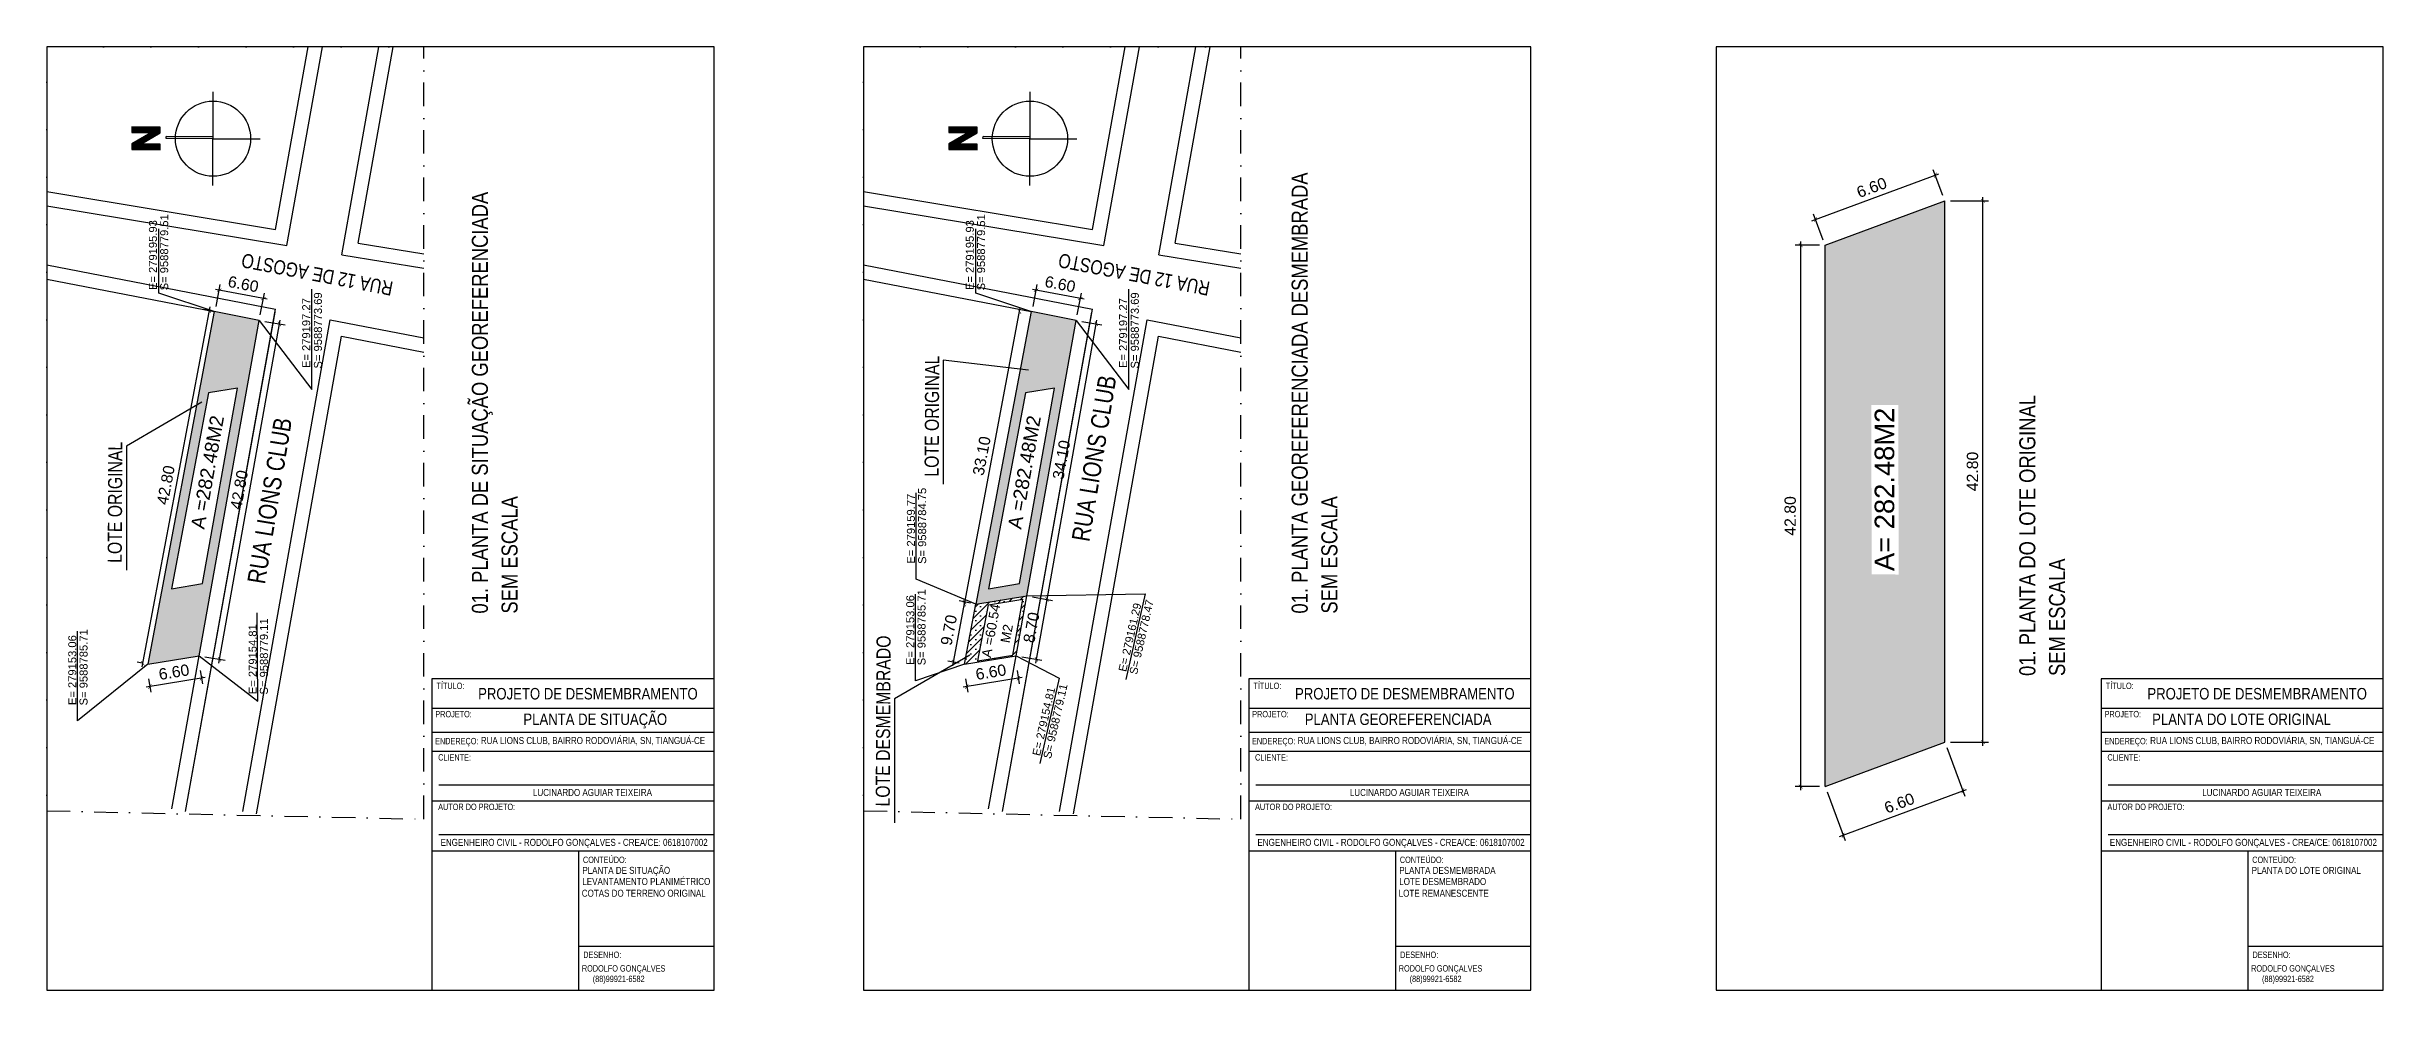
# Model space of a CAD drawing. Header units: millimetres. Extents: x 2167 to 4287, y 1412 to 1869.
# Drawn here: x 2166.7 to 2663.1, y 1411.6 to 1612.1 of the extents above; entities that cross this region are included whole.
import ezdxf

# ---------------------------------------------------------------- set-up
doc = ezdxf.new("R2010")
doc.units = ezdxf.units.MM
doc.header["$LTSCALE"] = 20
doc.linetypes.add('CONTINU', pattern=[0])
doc.linetypes.add('DASHDOT2', pattern=[0.5, 0.25, -0.125, 0, -0.125])
for name, color, linetype in [('A-PEN-R', 1, 'Continuous'), ('COTA', 7, 'Continuous'), ('E-TXT-Y', 2, 'Continuous'), ('NOMERUAS', 50, 'Continuous'), ('POLYLINE', 1, 'Continuous'), ('QUADRA', 4, 'Continuous'), ('TEXTO', 3, 'Continuous'), ('Área Verde Geral', 98, 'Continuous')]:
    doc.layers.add(name, color=color, linetype=linetype)
doc.styles.add('COTA', font='arial.ttf')
doc.styles.add('F2', font='ARIALN.TTF')
doc.styles.add('SANSSERIF', font='sas_____.pfb', dxfattribs={"height": 1})
doc.styles.add('style13', font='arial.ttf', dxfattribs={"height": 2.4})
doc.dimstyles.new('1_1000', dxfattribs={"dimtxt": 2.4, "dimasz": 0.8, "dimexe": 1.2, "dimexo": 1.2, "dimgap": 1, "dimtad": 1, "dimzin": 0, "dimdsep": 46, "dimtxsty": 'style13', "dimblk": 'ARCHTICK', "dimcen": 0.9, "dimdle": 0.8, "dimclrd": 256, "dimclre": 256, "dimclrt": 2, "dimadec": 0, "dimazin": 0, "dimtfac": 1, "dimtix": 1, "dimtmove": 0, "dimatfit": 3, "dimldrblk": 'ARCHTICK', "dimfxl": 0, "dimtolj": 1, "dimtzin": 0, "dimarcsym": 0})

# ---------------------------------------------------------------- blocks, each defined once
blk = doc.blocks.new('_ArchTick')
at = {"color": 0, "linetype": 'ByBlock', "const_width": 0.15}
blk.add_lwpolyline([(-0.5, -0.5), (0.5, 0.5)], dxfattribs=at)
blk = doc.blocks.new('*D172')
at = {"lineweight": -2, "transparency": 16777216}
for p, q in [((2543.28, 1569.91), (2538.11, 1569.91)), ((2539.31, 1454.11), (2539.31, 1570.71)), ((2543.28, 1454.91), (2538.11, 1454.91))]:
    blk.add_line(p, q, dxfattribs=at)
at = {"lineweight": -2, "transparency": 16777216, "xscale": 0.8, "yscale": 0.8, "zscale": 0.8}
for p, rotation in [((2539.31, 1569.91), 90), ((2539.31, 1454.91), 270)]:
    blk.add_blockref('_ArchTick', p, dxfattribs=dict(at, rotation=rotation))
at = {"color": 2, "transparency": 16777216, "insert": (2537.08, 1512.41), "char_height": 2.4, "attachment_point": 5, "rotation": 90, "style": 'style13'}
blk.add_mtext('\\A1;42.80', dxfattribs=at)
blk = doc.blocks.new('*D173')
at = {"lineweight": -2, "transparency": 16777216}
for p, q in [((2570.33, 1463.23), (2574.17, 1452.89)), ((2544.9, 1453.78), (2548.74, 1443.44)), ((2547.57, 1444.29), (2574.5, 1454.29))]:
    blk.add_line(p, q, dxfattribs=at)
at = {"lineweight": -2, "transparency": 16777216, "xscale": 0.8, "yscale": 0.8, "zscale": 0.8}
for p, rotation in [((2573.75, 1454.01), 20.3770941474829), ((2548.32, 1444.57), 200.3770941474829)]:
    blk.add_blockref('_ArchTick', p, dxfattribs=dict(at, rotation=rotation))
at = {"color": 2, "transparency": 16777216, "insert": (2560.26, 1451.38), "char_height": 2.4, "attachment_point": 5, "rotation": 20.3771, "style": 'style13'}
blk.add_mtext('\\A1;6.60', dxfattribs=at)
blk = doc.blocks.new('*D174')
at = {"lineweight": -2, "transparency": 16777216}
for p, q in [((2571.11, 1579.35), (2579.22, 1579.35)), ((2578.02, 1463.55), (2578.02, 1580.15)), ((2571.11, 1464.35), (2579.22, 1464.35))]:
    blk.add_line(p, q, dxfattribs=at)
at = {"lineweight": -2, "transparency": 16777216, "xscale": 0.8, "yscale": 0.8, "zscale": 0.8}
for p, rotation in [((2578.02, 1579.35), 90), ((2578.02, 1464.35), 270)]:
    blk.add_blockref('_ArchTick', p, dxfattribs=dict(at, rotation=rotation))
at = {"color": 2, "transparency": 16777216, "insert": (2575.8, 1521.85), "char_height": 2.4, "attachment_point": 5, "rotation": 90, "style": 'style13'}
blk.add_mtext('\\A1;42.80', dxfattribs=at)
blk = doc.blocks.new('*D175')
at = {"lineweight": -2, "transparency": 16777216}
for p, q in [((2541.7, 1575.08), (2568.64, 1585.09)), ((2569.49, 1580.48), (2567.47, 1585.93)), ((2544.06, 1571.03), (2542.04, 1576.49))]:
    blk.add_line(p, q, dxfattribs=at)
at = {"lineweight": -2, "transparency": 16777216, "xscale": 0.8, "yscale": 0.8, "zscale": 0.8}
for p, rotation in [((2567.89, 1584.81), 20.3770941474829), ((2542.45, 1575.36), 200.3770941474829)]:
    blk.add_blockref('_ArchTick', p, dxfattribs=dict(at, rotation=rotation))
at = {"color": 2, "transparency": 16777216, "insert": (2554.39, 1582.17), "char_height": 2.4, "attachment_point": 5, "rotation": 20.3771, "style": 'style13'}
blk.add_mtext('\\A1;6.60', dxfattribs=at)
blk = doc.blocks.new('Norte1-flat-1-flat-1')
at = {"linetype": 'CONTINU'}
blk.add_hatch(color=7, dxfattribs=at).paths.add_polyline_path([(-21.2, 37.2), (-23.8, 35.9), (-17.4, 22.5), (-14.7, 23.8), (-19, 32.7), (-9.4, 26.4), (-6.7, 27.6), (-13.1, 41.1), (-15.8, 39.8), (-11.5, 30.8)])
h = blk.add_hatch(color=7, dxfattribs=at)
h.paths.add_polyline_path([(-9.8, 22.7), (-10.7, 22.3), (-8.6, 17.8, -0.012506), (-7.7, 18.3)])
h.paths.add_polyline_path([(-7.7, 18.3, 0.012506), (-8.6, 17.8), (0, 0), (0.9, 0.4)])
at = {"color": 7, "linetype": 'CONTINU'}
for p, q in [((-10.7, 22.3), (-9.8, 22.7)), ((0, 0), (-10.7, 22.3)), ((0.9, 0.4), (-9.8, 22.7)), ((-22.3, -10.7), (22.3, 10.7)), ((0, 0), (10.7, -22.3))]:
    blk.add_line(p, q, dxfattribs=at)
blk.add_lwpolyline([(-23.8, 35.9), (-17.4, 22.5), (-14.7, 23.8), (-19, 32.7), (-9.4, 26.4), (-6.7, 27.6), (-13.1, 41.1), (-15.8, 39.8), (-11.5, 30.8), (-21.2, 37.2)], close=True, dxfattribs=at)
blk.add_circle((0, 0), 19.8, dxfattribs=at)
blk = doc.blocks.new('*D176')
at = {"lineweight": -2, "transparency": 16777216}
for p, q in [((2199.3, 1479.59), (2199.77, 1476.75)), ((2200.36, 1478.06), (2187.82, 1476.01)), ((2188.34, 1477.79), (2188.8, 1474.95))]:
    blk.add_line(p, q, dxfattribs=at)
at = {"lineweight": -2, "transparency": 16777216, "xscale": 0.8, "yscale": 0.8, "zscale": 0.8}
for p, rotation in [((2188.61, 1476.14), 189.2934159168796), ((2199.57, 1477.93), 9.293415916879626)]:
    blk.add_blockref('_ArchTick', p, dxfattribs=dict(at, rotation=rotation))
at = {"color": 2, "transparency": 16777216, "insert": (2193.73, 1479.23), "char_height": 2.4, "attachment_point": 5, "rotation": 9.2934, "style": 'style13'}
blk.add_mtext('\\A1;6.60', dxfattribs=at)
blk = doc.blocks.new('*D177')
at = {"lineweight": -2, "transparency": 16777216}
for p, q in [((2186.98, 1480.32), (2201.4, 1556.8)), ((2201.1, 1556.04), (2200.08, 1556.24)), ((2186.97, 1481.14), (2185.94, 1481.33))]:
    blk.add_line(p, q, dxfattribs=at)
at = {"lineweight": -2, "transparency": 16777216, "xscale": 0.8, "yscale": 0.8, "zscale": 0.8}
for p, rotation in [((2201.26, 1556.01), 79.31596825873673), ((2187.12, 1481.11), 259.3159682587367)]:
    blk.add_blockref('_ArchTick', p, dxfattribs=dict(at, rotation=rotation))
at = {"color": 2, "transparency": 16777216, "insert": (2192, 1518.97), "char_height": 2.4, "attachment_point": 5, "rotation": 79.316, "style": 'style13'}
blk.add_mtext('\\A1;42.80', dxfattribs=at)
blk = doc.blocks.new('*D178')
at = {"lineweight": -2, "transparency": 16777216}
for p, q in [((2213.51, 1558.43), (2202.56, 1560.53)), ((2202.69, 1556.94), (2203.57, 1561.55)), ((2212.07, 1555.14), (2212.95, 1559.76))]:
    blk.add_line(p, q, dxfattribs=at)
at = {"lineweight": -2, "transparency": 16777216, "xscale": 0.8, "yscale": 0.8, "zscale": 0.8}
for p, rotation in [((2203.35, 1560.38), 169.1735427511472), ((2212.73, 1558.58), 349.1735427511472)]:
    blk.add_blockref('_ArchTick', p, dxfattribs=dict(at, rotation=rotation))
at = {"color": 2, "transparency": 16777216, "insert": (2208.46, 1561.66), "char_height": 2.4, "attachment_point": 5, "rotation": 349.1735, "style": 'style13'}
blk.add_mtext('\\A1;6.60', dxfattribs=at)
blk = doc.blocks.new('*D179')
at = {"lineweight": -2, "transparency": 16777216}
for p, q in [((2203.26, 1481.16), (2216.28, 1553.98)), ((2213.03, 1553.75), (2217.32, 1552.99)), ((2200.29, 1482.5), (2204.58, 1481.73))]:
    blk.add_line(p, q, dxfattribs=at)
at = {"lineweight": -2, "transparency": 16777216, "xscale": 0.8, "yscale": 0.8, "zscale": 0.8}
for p, rotation in [((2216.14, 1553.2), 79.86455699520914), ((2203.4, 1481.94), 259.8645569952091)]:
    blk.add_blockref('_ArchTick', p, dxfattribs=dict(at, rotation=rotation))
at = {"color": 2, "transparency": 16777216, "insert": (2207.58, 1517.96), "char_height": 2.4, "attachment_point": 5, "rotation": 79.8646, "style": 'style13'}
blk.add_mtext('\\A1;42.80', dxfattribs=at)
blk = doc.blocks.new('*D180')
at = {"lineweight": -2, "transparency": 16777216}
for p, q in [((2372.84, 1479.59), (2373.3, 1476.75)), ((2373.9, 1478.06), (2361.36, 1476.01)), ((2361.88, 1477.79), (2362.34, 1474.95))]:
    blk.add_line(p, q, dxfattribs=at)
at = {"lineweight": -2, "transparency": 16777216, "xscale": 0.8, "yscale": 0.8, "zscale": 0.8}
for p, rotation in [((2362.15, 1476.14), 189.2934159168796), ((2373.11, 1477.93), 9.293415916879626)]:
    blk.add_blockref('_ArchTick', p, dxfattribs=dict(at, rotation=rotation))
at = {"color": 2, "transparency": 16777216, "insert": (2367.27, 1479.23), "char_height": 2.4, "attachment_point": 5, "rotation": 9.2934, "style": 'style13'}
blk.add_mtext('\\A1;6.60', dxfattribs=at)
blk = doc.blocks.new('*D181')
at = {"lineweight": -2, "transparency": 16777216}
blk.add_line((2361.5, 1492.88), (2373.52, 1556.61), dxfattribs=at)
at = {"lineweight": -2, "transparency": 16777216, "xscale": 0.8, "yscale": 0.8, "zscale": 0.8}
for p, rotation in [((2373.37, 1555.82), 79.31596825873686), ((2361.65, 1493.67), 259.3159682587368)]:
    blk.add_blockref('_ArchTick', p, dxfattribs=dict(at, rotation=rotation))
at = {"color": 2, "transparency": 16777216, "insert": (2365.32, 1525.16), "char_height": 2.4, "attachment_point": 5, "rotation": 79.316, "style": 'style13'}
blk.add_mtext('\\A1;33.10', dxfattribs=at)
blk = doc.blocks.new('*D182')
at = {"lineweight": -2, "transparency": 16777216}
for p, q in [((2387.05, 1558.43), (2376.1, 1560.53)), ((2376.23, 1556.94), (2377.11, 1561.55)), ((2385.61, 1555.14), (2386.49, 1559.76))]:
    blk.add_line(p, q, dxfattribs=at)
at = {"lineweight": -2, "transparency": 16777216, "xscale": 0.8, "yscale": 0.8, "zscale": 0.8}
for p, rotation in [((2376.88, 1560.38), 169.1735427511472), ((2386.26, 1558.58), 349.1735427511472)]:
    blk.add_blockref('_ArchTick', p, dxfattribs=dict(at, rotation=rotation))
at = {"color": 2, "transparency": 16777216, "insert": (2381.99, 1561.66), "char_height": 2.4, "attachment_point": 5, "rotation": 349.1735, "style": 'style13'}
blk.add_mtext('\\A1;6.60', dxfattribs=at)
blk = doc.blocks.new('*D183')
at = {"lineweight": -2, "transparency": 16777216}
for p, q in [((2379.07, 1493.89), (2389.81, 1553.98)), ((2386.56, 1553.75), (2390.85, 1552.99)), ((2376.1, 1495.23), (2380.39, 1494.46))]:
    blk.add_line(p, q, dxfattribs=at)
at = {"lineweight": -2, "transparency": 16777216, "xscale": 0.8, "yscale": 0.8, "zscale": 0.8}
for p, rotation in [((2389.67, 1553.2), 79.86455699520927), ((2379.21, 1494.67), 259.8645569952093)]:
    blk.add_blockref('_ArchTick', p, dxfattribs=dict(at, rotation=rotation))
at = {"color": 2, "transparency": 16777216, "insert": (2382.25, 1524.33), "char_height": 2.4, "attachment_point": 5, "rotation": 79.8646, "style": 'style13'}
blk.add_mtext('\\A1;34.10', dxfattribs=at)
blk = doc.blocks.new('*D184')
at = {"lineweight": -2, "transparency": 16777216}
for p, q in [((2359.18, 1480.58), (2361.88, 1494.9)), ((2362.91, 1493.89), (2360.55, 1494.34)), ((2360.5, 1481.14), (2358.15, 1481.58))]:
    blk.add_line(p, q, dxfattribs=at)
at = {"lineweight": -2, "transparency": 16777216, "xscale": 0.8, "yscale": 0.8, "zscale": 0.8}
for p, rotation in [((2361.73, 1494.11), 79.31596825873636), ((2359.32, 1481.36), 259.3159682587363)]:
    blk.add_blockref('_ArchTick', p, dxfattribs=dict(at, rotation=rotation))
at = {"color": 2, "transparency": 16777216, "insert": (2358.34, 1488.15), "char_height": 2.4, "attachment_point": 5, "rotation": 79.316, "style": 'style13'}
blk.add_mtext('\\A1;9.70', dxfattribs=at)
blk = doc.blocks.new('*D185')
at = {"lineweight": -2, "transparency": 16777216}
for p, q in [((2376.1, 1495.23), (2380.39, 1494.46)), ((2376.79, 1481.16), (2379.35, 1495.46)), ((2373.83, 1482.5), (2378.12, 1481.73))]:
    blk.add_line(p, q, dxfattribs=at)
at = {"lineweight": -2, "transparency": 16777216, "xscale": 0.8, "yscale": 0.8, "zscale": 0.8}
for p, rotation in [((2379.21, 1494.67), 79.86455699520852), ((2376.94, 1481.94), 259.8645569952085)]:
    blk.add_blockref('_ArchTick', p, dxfattribs=dict(at, rotation=rotation))
at = {"color": 2, "transparency": 16777216, "insert": (2375.88, 1488.7), "char_height": 2.4, "attachment_point": 5, "rotation": 79.8646, "style": 'style13'}
blk.add_mtext('\\A1;8.70', dxfattribs=at)

msp = doc.modelspace()

# ---------------------------------------------------------------- hatches: boundary and pattern name
h = msp.add_hatch()
h.set_pattern_fill('DOTS', color=256, scale=0.30564, angle=90, style=0)
h.set_pattern_definition([(90, (-513.02853, -314.66078), (-0.4852035, 0.24260175), [0, -0.4852035])])
h.paths.add_polyline_path([(2569.912, 1579.353), (2544.48, 1569.907), (2544.48, 1454.906), (2569.912, 1464.353)])
h.paths.add_polyline_path([(2560.107, 1499.958), (2560.05, 1535.948), (2554.297, 1535.944), (2554.387, 1500.004)], flags=16)
h = msp.add_hatch()
h.set_pattern_fill('DOTS', color=256, scale=0.30564, angle=180, style=0)
h.set_pattern_definition([(180, (3495.26494, -1132.36546), (-0.24260175, -0.4852035), [0, -0.4852035])])
h.paths.add_polyline_path([(2211.845, 1553.964), (2202.277, 1555.82), (2188.145, 1480.918), (2199.108, 1482.712)])
h.paths.add_polyline_path([(2193.204, 1496.945), (2201.057, 1538.565), (2207.242, 1539.577), (2199.814, 1498.027)], flags=16)
h = msp.add_hatch()
h.set_pattern_fill('DOTS', color=256, scale=0.30564, angle=180, style=0)
h.set_pattern_definition([(180, (3668.80094, -1132.36546), (-0.24260175, -0.4852035), [0, -0.4852035])])
h.paths.add_polyline_path([(2385.381, 1553.964), (2375.813, 1555.82), (2364.087, 1493.669), (2374.919, 1495.441)])
h.paths.add_polyline_path([(2366.74, 1496.945), (2374.593, 1538.565), (2380.778, 1539.577), (2373.35, 1498.027)], flags=16)
h = msp.add_hatch()
h.set_pattern_fill('SACNCR', color=256, scale=0.6, style=0)
h.paths.add_polyline_path([(2361.681, 1480.918), (2372.644, 1482.712), (2374.919, 1495.441), (2364.087, 1493.669)])
h.paths.add_polyline_path([(2366.773, 1493.51), (2374.049, 1494.7), (2371.925, 1482.819), (2364.528, 1481.609)], flags=16)
h.paths.add_polyline_path([(2371.66, 1480.939), (2373.836, 1493.274), (2366.332, 1494.597), (2364.156, 1482.262)], flags=25)

# ---------------------------------------------------------------- linework, layer by layer
at = {"color": 2, "linetype": 'DASHDOT2'}
for p, q in [((2246.844, 1612.099), (2166.7, 1612.099)), ((2166.7, 1612.099), (2166.7, 1449.759)), ((2246.844, 1447.984), (2246.844, 1612.099)), ((2420.38, 1612.099), (2340.236, 1612.099)), ((2340.236, 1612.099), (2340.236, 1449.759)), ((2420.38, 1447.984), (2420.38, 1612.099)), ((2166.7, 1449.759), (2246.844, 1447.984)), ((2340.236, 1449.759), (2420.38, 1447.984))]:
    msp.add_line(p, q, dxfattribs=at)
at = {"color": 2}
for p, q in [((2215.304, 1573.284), (2222.254, 1612.099)), ((2217.734, 1569.832), (2225.302, 1612.099)), ((2229.378, 1567.913), (2237.239, 1612.099)), ((2232.863, 1570.376), (2240.286, 1612.099)), ((2388.84, 1573.284), (2395.79, 1612.099)), ((2391.27, 1569.832), (2398.838, 1612.099)), ((2402.914, 1567.913), (2410.775, 1612.099)), ((2406.399, 1570.376), (2413.822, 1612.099)), ((2166.7, 1581.334), (2215.304, 1573.284)), ((2340.236, 1581.334), (2388.84, 1573.284)), ((2544.48, 1569.907), (2569.912, 1579.353)), ((2569.912, 1464.353), (2569.912, 1579.353)), ((2166.7, 1578.293), (2217.736, 1569.841)), ((2340.236, 1578.293), (2391.272, 1569.841)), ((2232.863, 1570.376), (2246.844, 1568.061)), ((2406.399, 1570.376), (2420.38, 1568.061)), ((2544.48, 1454.906), (2544.48, 1569.907)), ((2166.7, 1565.778), (2215.319, 1556.346)), ((2229.378, 1567.913), (2246.844, 1565.02)), ((2340.236, 1565.778), (2388.855, 1556.346)), ((2402.914, 1567.913), (2420.38, 1565.02)), ((2166.7, 1562.722), (2202.297, 1555.816)), ((2340.236, 1562.722), (2375.833, 1555.816)), ((2196.211, 1449.615), (2215.319, 1556.346)), ((2196.211, 1449.615), (2215.205, 1555.685)), ((2208.331, 1449.606), (2226.92, 1554.095)), ((2226.92, 1554.095), (2246.844, 1550.23)), ((2369.747, 1449.615), (2388.855, 1556.346)), ((2369.747, 1449.615), (2388.741, 1555.685)), ((2381.867, 1449.606), (2400.456, 1554.095)), ((2400.456, 1554.095), (2420.38, 1550.23)), ((2211.285, 1449.08), (2229.34, 1550.57)), ((2229.34, 1550.57), (2246.844, 1547.174)), ((2384.821, 1449.08), (2402.876, 1550.57)), ((2402.876, 1550.57), (2420.38, 1547.174)), ((2193.257, 1450.144), (2199.108, 1482.712)), ((2366.793, 1450.144), (2372.644, 1482.712)), ((2544.48, 1454.906), (2569.912, 1464.353))]:
    msp.add_line(p, q, dxfattribs=at)
at = {"color": 0}
for p, q in [((2375.813, 1555.82), (2364.087, 1493.669)), ((2374.919, 1495.441), (2385.381, 1553.964)), ((2385.381, 1553.964), (2375.833, 1555.816))]:
    msp.add_line(p, q, dxfattribs=at)
for p, q in [((2366.773, 1493.51), (2374.049, 1494.7)), ((2371.925, 1482.819), (2374.049, 1494.7)), ((2364.528, 1481.609), (2366.773, 1493.51)), ((2364.528, 1481.609), (2371.925, 1482.819))]:
    msp.add_line(p, q)
at = {"color": 2}
for points in [[(2308.45, 1612.099), (2166.7, 1612.099), (2166.7, 1411.624), (2308.45, 1411.624)], [(2481.986, 1612.099), (2340.236, 1612.099), (2340.236, 1411.624), (2481.986, 1411.624)], [(2663.058, 1612.099), (2521.308, 1612.099), (2521.308, 1411.624), (2663.058, 1411.624)]]:
    msp.add_lwpolyline(points, close=True, dxfattribs=at)
at = {"color": 8}
for points in [[(2202.465, 1555.758), (2190.519, 1559.718), (2190.519, 1573.439)], [(2376.001, 1555.758), (2364.055, 1559.718), (2364.055, 1573.439)], [(2211.845, 1553.964), (2223.013, 1539.292), (2223.013, 1560.622)], [(2385.381, 1553.964), (2396.549, 1539.292), (2396.549, 1560.622)], [(2375.267, 1543.377), (2357.156, 1545.53), (2357.164, 1519.187)], [(2199.682, 1536.545), (2183.62, 1527.22), (2183.628, 1500.877)], [(2364.087, 1493.669), (2351.411, 1498.949), (2351.411, 1517.311)], [(2361.681, 1480.918), (2351.277, 1477.403), (2351.277, 1495.765)], [(2374.919, 1495.441), (2400.053, 1495.843), (2395.964, 1477.679)], [(2362.83, 1482.848), (2346.769, 1473.523), (2346.776, 1447.18)], [(2372.644, 1482.712), (2381.759, 1477.964), (2377.671, 1459.799)]]:
    msp.add_lwpolyline(points, dxfattribs=at)
for points in [[(2193.204, 1496.945), (2199.814, 1498.027), (2207.242, 1539.577), (2201.057, 1538.565), (2193.204, 1496.945)], [(2366.74, 1496.945), (2373.35, 1498.027), (2380.778, 1539.577), (2374.593, 1538.565), (2366.74, 1496.945)]]:
    msp.add_lwpolyline(points)
at = {"layer": 'A-PEN-R'}
for p, q in [((2308.45, 1477.811), (2248.53, 1477.811)), ((2248.53, 1477.811), (2248.53, 1411.624)), ((2308.45, 1411.624), (2308.45, 1477.811)), ((2481.986, 1477.811), (2422.066, 1477.811)), ((2422.066, 1477.811), (2422.066, 1411.624)), ((2481.986, 1411.624), (2481.986, 1477.811)), ((2663.058, 1477.811), (2603.138, 1477.811)), ((2603.138, 1477.811), (2603.138, 1411.624)), ((2663.058, 1411.624), (2663.058, 1477.811)), ((2248.53, 1471.57), (2308.45, 1471.57)), ((2422.066, 1471.57), (2481.986, 1471.57)), ((2603.138, 1471.57), (2663.058, 1471.57)), ((2248.53, 1466.437), (2308.45, 1466.437)), ((2422.066, 1466.437), (2481.986, 1466.437)), ((2603.138, 1466.437), (2663.058, 1466.437)), ((2248.53, 1462.422), (2308.45, 1462.422)), ((2422.066, 1462.422), (2481.986, 1462.422)), ((2603.138, 1462.422), (2663.058, 1462.422)), ((2249.997, 1455.256), (2308.45, 1455.256)), ((2423.533, 1455.256), (2481.986, 1455.256)), ((2604.605, 1455.256), (2663.058, 1455.256)), ((2248.53, 1451.902), (2308.45, 1451.902)), ((2422.066, 1451.902), (2481.986, 1451.902)), ((2603.138, 1451.902), (2663.058, 1451.902)), ((2249.997, 1444.736), (2308.45, 1444.736)), ((2423.533, 1444.736), (2481.986, 1444.736)), ((2604.605, 1444.736), (2663.058, 1444.736)), ((2248.53, 1441.271), (2308.45, 1441.271)), ((2279.737, 1411.624), (2279.737, 1441.271)), ((2422.066, 1441.271), (2481.986, 1441.271)), ((2453.273, 1411.624), (2453.273, 1441.271)), ((2603.138, 1441.271), (2663.058, 1441.271)), ((2634.345, 1411.624), (2634.345, 1441.271)), ((2279.737, 1420.986), (2308.45, 1420.986)), ((2453.273, 1420.986), (2481.986, 1420.986)), ((2634.345, 1420.986), (2663.058, 1420.986)), ((2248.53, 1411.624), (2308.45, 1411.624)), ((2422.066, 1411.624), (2481.986, 1411.624)), ((2603.138, 1411.624), (2663.058, 1411.624))]:
    msp.add_line(p, q, dxfattribs=at)
at = {"layer": 'POLYLINE'}
for points in [[(2199.108, 1482.712), (2211.539, 1473.058), (2211.423, 1491.794)], [(2188.145, 1480.918), (2173.262, 1468.889), (2173.264, 1487.941)]]:
    msp.add_lwpolyline(points, dxfattribs=at)
at = {"layer": 'QUADRA'}
for p, q in [((2202.277, 1555.82), (2188.145, 1480.918)), ((2199.108, 1482.712), (2211.845, 1553.964)), ((2211.845, 1553.964), (2202.297, 1555.816)), ((2364.087, 1493.669), (2374.919, 1495.441)), ((2372.644, 1482.712), (2374.919, 1495.441)), ((2361.681, 1480.918), (2364.087, 1493.669)), ((2188.145, 1480.918), (2199.108, 1482.712)), ((2361.681, 1480.918), (2372.644, 1482.712))]:
    msp.add_line(p, q, dxfattribs=at)

# ---------------------------------------------------------------- block references
at = {"layer": 'Área Verde Geral', "xscale": 0.4035976993146511, "yscale": 0.4035976993146511, "zscale": 0.4035976993146511, "rotation": 64.05683932351606}
for p in [(2202.028, 1592.561), (2375.564, 1592.561)]:
    msp.add_blockref('Norte1-flat-1-flat-1', p, dxfattribs=at)

# ---------------------------------------------------------------- texts
at = {"layer": 'COTA', "color": 232, "attachment_point": 5, "style": 'COTA'}
for s, width, heights, insert, char_height, rotation in [('E= 279195.93', 28.88157, [0], (2189.271, 1567.826), 1.7, 90), ('S= 9588779.51', 21.6728, [0], (2191.663, 1568.421), 1.7, 90), ('E= 279195.93', 28.88157, [0], (2362.807, 1567.826), 1.7, 90), ('S= 9588779.51', 21.6728, [0], (2365.199, 1568.421), 1.7, 90), ('S= 9588773.69 ', 21.6728, [0], (2224.322, 1551.819), 1.7, 90), ('S= 9588773.69 ', 21.6728, [0], (2397.858, 1551.819), 1.7, 90), ('E= 279197.27', 28.88157, [0], (2221.83, 1551.25), 1.7, 90), ('E= 279197.27', 28.88157, [0], (2395.366, 1551.25), 1.7, 90), ('A= 282.48M2', 35.52529, [0], (2557.116, 1518.051), 4.15614, 90), ('A =282.48M2', 28.88157, [0], (2200.859, 1521.698), 2.9172, 79.99922), ('A =282.48M2', 28.88157, [0], (2374.395, 1521.698), 2.9172, 79.99922), ('E= 279159.77', 28.88157, [0], (2350.289, 1509.7), 1.7, 90), ('S= 9588784.75', 21.6728, [0], (2352.681, 1510.296), 1.7, 90), ('E= 279153.06', 28.88157, [0], (2350.155, 1488.154), 1.7, 90), ('S= 9588785.71', 21.6728, [0], (2352.546, 1488.749), 1.7, 90), ('S= 9588778.47', 21.6728, [0], (2399.273, 1486.669), 1.7, 77.29253), ('E= 279154.81', 28.88157, [0], (2210.453, 1481.962), 1.7, 90), ('S= 9588779.11', 21.6728, [0], (2212.844, 1482.557), 1.7, 90), ('A =60.54\\PM2', 20.02889, [6.574], (2368.949, 1487.708), 2.042, 79.99922), ('E= 279161.29', 28.88157, [0], (2396.81, 1486.615), 1.7, 77.29253), ('E= 279153.06', 28.88157, [0], (2172.14, 1479.64), 1.7, 90), ('S= 9588785.71', 21.6728, [0], (2174.531, 1480.236), 1.7, 90), ('E= 279154.81', 28.88157, [0], (2378.516, 1468.735), 1.7, 77.29253), ('S= 9588779.11', 21.6728, [0], (2380.98, 1468.79), 1.7, 77.29253)]:
    msp.add_mtext_dynamic_manual_height_columns(s, width=width, gutter_width=5, heights=heights, dxfattribs=dict(at, insert=insert, char_height=char_height, rotation=rotation))
at = {"layer": 'E-TXT-Y', "style": 'F2'}
for s, height, p in [('01. PLANTA GEOREFERENCIADA DESMEMBRADA', 3.40934, (2434.573, 1491.659)), ('01. PLANTA DE SITUAÇÃO GEOREFERENCIADA', 3.40934, (2260.417, 1491.659)), ('01. PLANTA DO LOTE ORIGINAL', 3.40934, (2589.149, 1478.408)), ('SEM ESCALA', 3.4093, (2266.727, 1491.659)), ('SEM ESCALA', 3.4093, (2440.882, 1491.659)), ('SEM ESCALA', 3.4093, (2595.458, 1478.408))]:
    msp.add_text(s, height=height, rotation=90, dxfattribs=at).set_placement(p)
for s, p in [('PROJETO DE DESMEMBRAMENTO', (2258.342, 1473.418)), ('PROJETO DE DESMEMBRAMENTO', (2431.878, 1473.418)), ('PROJETO DE DESMEMBRAMENTO', (2612.95, 1473.418)), ('PLANTA DE SITUAÇÃO', (2267.96, 1467.994)), ('PLANTA GEOREFERENCIADA', (2433.949, 1467.994)), ('PLANTA DO LOTE ORIGINAL', (2613.957, 1467.994))]:
    msp.add_text(s, height=2.43524, dxfattribs=at).set_placement(p)
at = {"layer": 'NOMERUAS', "color": 2, "linetype": 'Continuous', "style": 'SANSSERIF', "width": 0.8}
for s, height, rotation, p in [('RUA 12 DE AGOSTO', 3, 169.15334, (2240.44, 1562.113)), ('RUA 12 DE AGOSTO', 3, 169.15334, (2413.976, 1562.113)), ('LOTE ORIGINAL', 3, 89.70381, (2356.175, 1520.748, -61.298)), ('RUA LIONS CLUB', 3.81998, 80.65465, (2388.176, 1506.781)), ('RUA LIONS CLUB', 3.81998, 80.65465, (2213.039, 1497.783)), ('LOTE ORIGINAL', 3, 89.70381, (2182.639, 1502.438, -61.298)), ('LOTE DESMEMBRADO', 3, 89.70381, (2345.787, 1450.669, -61.298))]:
    msp.add_text(s, height=height, rotation=rotation, dxfattribs=at).set_placement(p)
at = {"layer": 'TEXTO', "color": 3, "style": 'F2'}
for s, height, p in [('TÍTULO: ', 1.3529, (2249.495, 1475.624)), ('TÍTULO: ', 1.3529, (2423.031, 1475.624)), ('TÍTULO: ', 1.3529, (2604.103, 1475.624)), ('PROJETO: ', 1.3529, (2249.249, 1469.627)), ('PROJETO: ', 1.3529, (2422.785, 1469.627)), ('PROJETO: ', 1.3529, (2603.857, 1469.627)), ('ENDEREÇO:', 1.3529, (2249.202, 1463.892)), ('RUA LIONS CLUB, BAIRRO RODOVIÁRIA, SN, TIANGUÁ-CE', 1.4882, (2258.924, 1463.946)), ('ENDEREÇO:', 1.3529, (2422.738, 1463.892)), ('RUA LIONS CLUB, BAIRRO RODOVIÁRIA, SN, TIANGUÁ-CE', 1.4882, (2432.46, 1463.946)), ('ENDEREÇO:', 1.3529, (2603.81, 1463.892)), ('RUA LIONS CLUB, BAIRRO RODOVIÁRIA, SN, TIANGUÁ-CE', 1.4882, (2613.532, 1463.946)), ('CLIENTE:', 1.3529, (2249.851, 1460.436)), ('CLIENTE:', 1.3529, (2423.387, 1460.436)), ('CLIENTE:', 1.3529, (2604.459, 1460.436)), ('LUCINARDO AGUIAR TEIXEIRA', 1.4882, (2269.989, 1452.907)), ('LUCINARDO AGUIAR TEIXEIRA', 1.4882, (2443.525, 1452.907)), ('LUCINARDO AGUIAR TEIXEIRA', 1.4882, (2624.598, 1452.907)), ('AUTOR DO PROJETO: ', 1.35291, (2249.851, 1449.916)), ('AUTOR DO PROJETO: ', 1.35291, (2423.387, 1449.916)), ('AUTOR DO PROJETO: ', 1.35291, (2604.459, 1449.916)), ('ENGENHEIRO CIVIL - RODOLFO GONÇALVES - CREA/CE: 0618107002', 1.4882, (2250.363, 1442.301)), ('CONTEÚDO:', 1.3529, (2280.61, 1438.67)), ('ENGENHEIRO CIVIL - RODOLFO GONÇALVES - CREA/CE: 0618107002', 1.4882, (2423.899, 1442.301)), ('CONTEÚDO:', 1.3529, (2454.146, 1438.67)), ('ENGENHEIRO CIVIL - RODOLFO GONÇALVES - CREA/CE: 0618107002', 1.4882, (2604.971, 1442.301)), ('CONTEÚDO:', 1.3529, (2635.218, 1438.67)), ('PLANTA DE SITUAÇÃO', 1.4882, (2280.484, 1436.358)), ('LEVANTAMENTO PLANIMÉTRICO', 1.4882, (2280.484, 1433.992)), ('PLANTA DESMEMBRADA', 1.4882, (2454.02, 1436.358)), ('LOTE DESMEMBRADO', 1.4882, (2454.02, 1433.992)), ('PLANTA DO LOTE ORIGINAL', 1.4882, (2635.092, 1436.358)), ('COTAS DO TERRENO ORIGINAL', 1.4882, (2280.362, 1431.5)), ('LOTE REMANESCENTE', 1.4882, (2453.898, 1431.5)), ('DESENHO:', 1.3529, (2280.671, 1418.493)), ('DESENHO:', 1.3529, (2454.207, 1418.493)), ('DESENHO:', 1.3529, (2635.28, 1418.493)), ('RODOLFO GONÇALVES', 1.35291, (2280.383, 1415.601)), ('(88)99921-6582', 1.35291, (2282.691, 1413.371)), ('RODOLFO GONÇALVES', 1.35291, (2453.919, 1415.601)), ('(88)99921-6582', 1.35291, (2456.227, 1413.371)), ('RODOLFO GONÇALVES', 1.35291, (2634.992, 1415.601)), ('(88)99921-6582', 1.35291, (2637.299, 1413.371))]:
    msp.add_text(s, height=height, dxfattribs=at).set_placement(p)

# ---------------------------------------------------------------- dimensions: what is measured, and where the dimension line sits
at = {"color": 2}
for p1, p2, distance, text, picture, middle in [((2544.48, 1569.907), (2569.912, 1579.353), 5.821, '6.60', '*D175', (2554.394, 1582.173)), ((2211.845, 1553.964), (2202.465, 1555.758), -4.702, '6.60', '*D178', (2208.456, 1561.664)), ((2385.381, 1553.964), (2376.001, 1555.758), -4.702, '6.60', '*D182', (2381.992, 1561.664)), ((2188.145, 1480.918), (2202.277, 1555.82), 1.039, '42.80', '*D177', (2192.003, 1518.974)), ((2199.108, 1482.712), (2211.845, 1553.964), -4.36, '42.80', '*D179', (2207.578, 1517.962)), ((2361.647, 1493.669), (2373.372, 1555.82), 0, '33.10', '*D181', (2365.322, 1525.157)), ((2374.919, 1495.441), (2385.381, 1553.964), -4.36, '34.10', '*D183', (2382.251, 1524.327)), ((2361.681, 1480.918), (2364.087, 1493.669), 2.398, '9.70', '*D184', (2358.341, 1488.15)), ((2372.644, 1482.712), (2374.919, 1495.441), -4.36, '8.70', '*D185', (2375.883, 1488.701)), ((2199.108, 1480.772), (2188.145, 1478.978), 2.877, '6.60', '*D176', (2193.732, 1479.232)), ((2372.644, 1480.772), (2361.681, 1478.978), 2.877, '6.60', '*D180', (2367.268, 1479.232)), ((2544.48, 1454.906), (2569.912, 1464.353), -11.028, '6.60', '*D173', (2560.261, 1451.377))]:
    dim = msp.add_aligned_dim(p1=p1, p2=p2, distance=distance, text=text, dimstyle='1_1000', dxfattribs=at)
    dim.commit()
    dim.dimension.update_dxf_attribs({"geometry": picture, "text_midpoint": middle})
for base, p1, p2, picture, middle in [((2578.023, 1579.353), (2569.912, 1464.353), (2569.912, 1579.353), '*D174', (2575.798, 1521.853)), ((2539.308, 1569.907), (2544.48, 1454.906), (2544.48, 1569.907), '*D172', (2537.083, 1512.406))]:
    dim = msp.add_linear_dim(base=base, p1=p1, p2=p2, angle=90, text='42.80', dimstyle='1_1000', dxfattribs=at)
    dim.commit()
    dim.dimension.update_dxf_attribs({"geometry": picture, "text_midpoint": middle})

doc.saveas('drawing.dxf')
